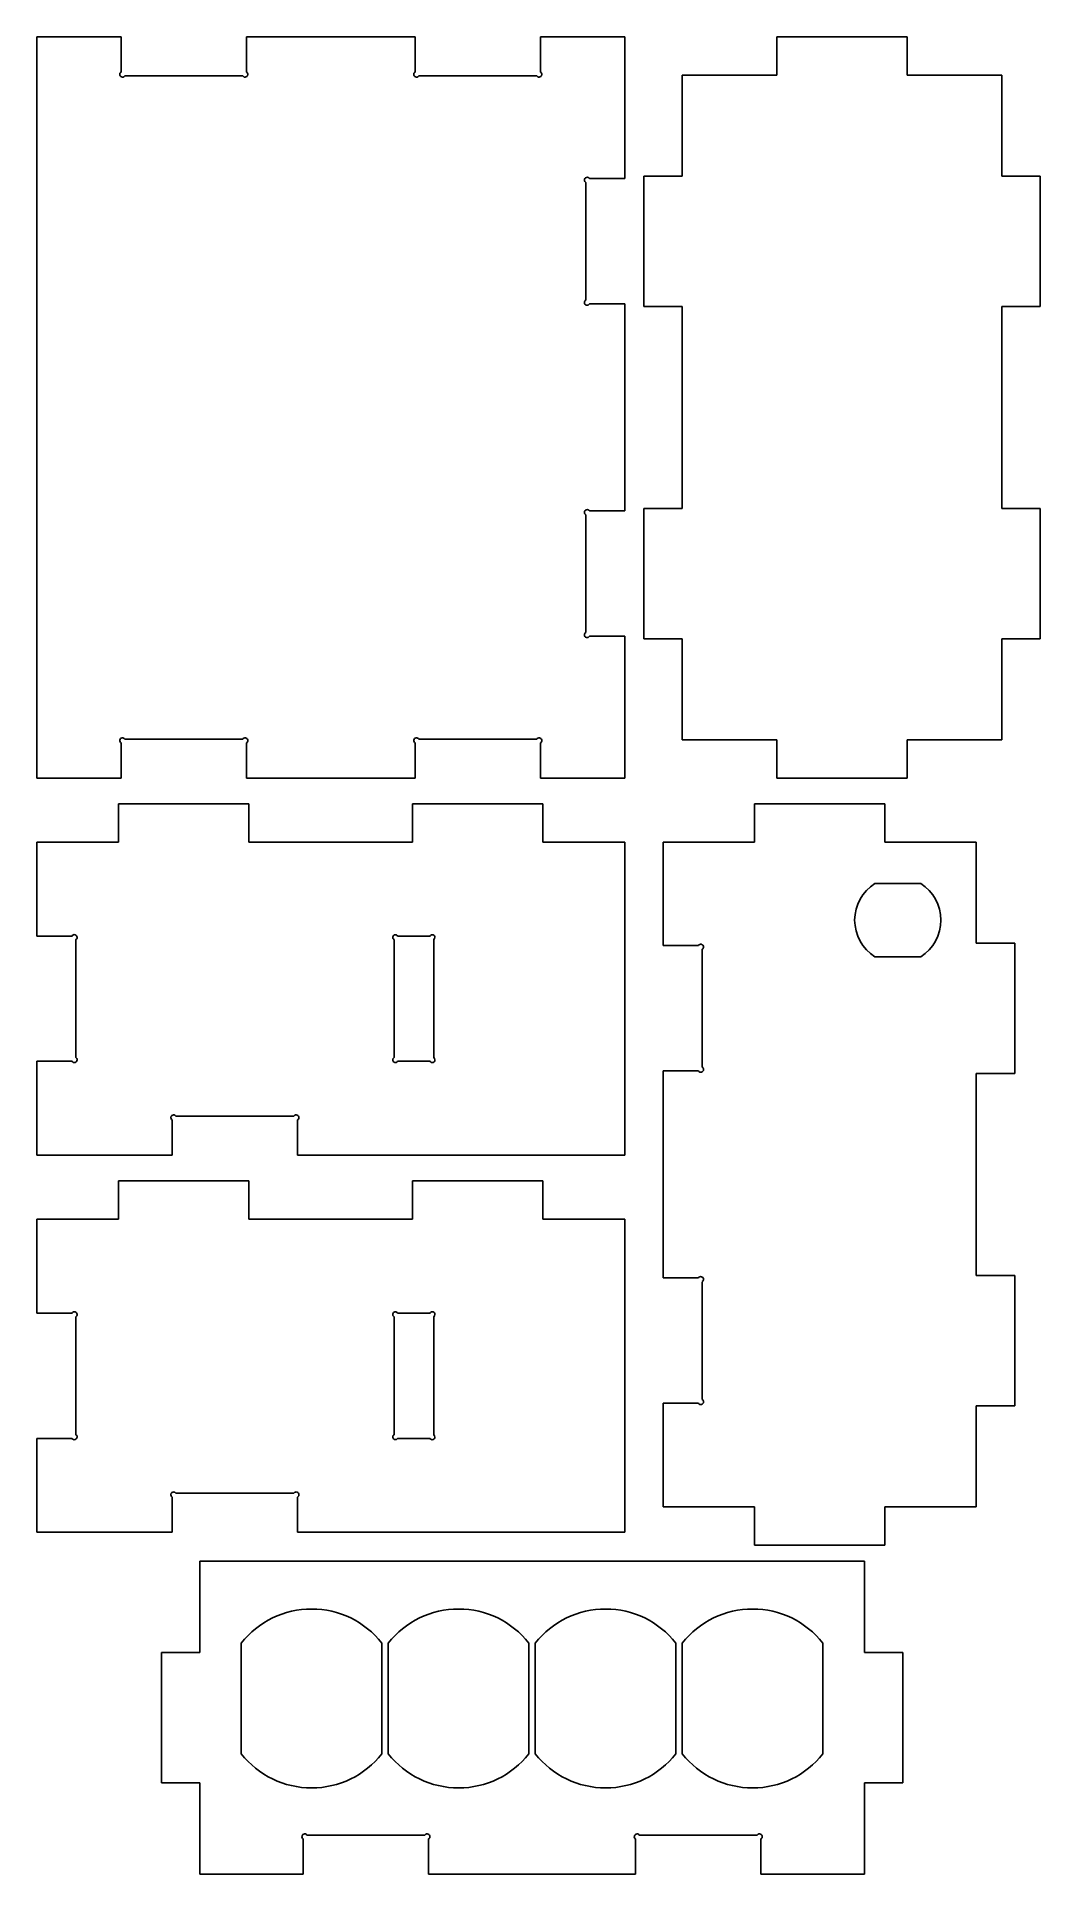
# Model space of a CAD drawing. Extents: x 0 to 157, y 80 to 368.
import ezdxf

# ---------------------------------------------------------------- set-up
doc = ezdxf.new("R2010")
doc.units = 0
for name, color, linetype in [('Shape2DView', 7, 'CONTINUOUS'), ('Shape2DView001', 7, 'CONTINUOUS'), ('Shape2DView002', 7, 'CONTINUOUS'), ('Shape2DView003', 7, 'CONTINUOUS'), ('Shape2DView004', 7, 'CONTINUOUS'), ('Shape2DView005', 7, 'CONTINUOUS')]:
    doc.layers.add(name, color=color, linetype=linetype)

msp = doc.modelspace()

# ---------------------------------------------------------------- linework, layer by layer
at = {"layer": 'Shape2DView'}
for p, q in [((129.5, 129.5), (25.5, 129.5)), ((25.5, 129.5), (25.5, 115.2)), ((129.5, 115.2), (129.5, 129.5)), ((25.5, 115.2), (19.5, 115.2)), ((19.5, 94.8), (19.5, 115.2)), ((32, 116.66), (32, 99.3397)), ((54, 116.66), (54, 99.3397)), ((55, 116.66), (55, 99.3397)), ((77, 116.66), (77, 99.3397)), ((78, 116.66), (78, 99.3397)), ((100, 116.66), (100, 99.3397)), ((101, 116.66), (101, 99.3397)), ((123, 116.66), (123, 99.3397)), ((129.5, 115.2), (135.5, 115.2)), ((135.5, 115.2), (135.5, 94.8)), ((25.5, 94.8), (19.5, 94.8)), ((25.5, 94.8), (25.5, 80.5)), ((129.5, 80.5), (129.5, 94.8)), ((129.5, 94.8), (135.5, 94.8)), ((60.7172, 86.6), (42.2828, 86.6)), ((112.717, 86.6), (94.2828, 86.6)), ((41.7, 80.5), (41.7, 86.0172)), ((61.3, 80.5), (61.3, 86.0172)), ((93.7, 80.5), (93.7, 86.0172)), ((113.3, 80.5), (113.3, 86.0172)), ((25.5, 80.5), (41.7, 80.5)), ((61.3, 80.5), (93.7, 80.5)), ((113.3, 80.5), (129.5, 80.5))]:
    msp.add_line(p, q, dxfattribs=at)
for centre, radius, start, end in [((43, 108), 14, 38.2132, 141.787), ((66, 108), 14, 38.2132, 141.787), ((89, 108), 14, 38.2132, 141.787), ((112, 108), 14, 38.2132, 141.787), ((43, 108), 14, -141.787, -38.2132), ((66, 108), 14, -141.787, -38.2132), ((89, 108), 14, -141.787, -38.2132), ((112, 108), 14, -141.787, -38.2132), ((41.9133, 86.3867), 0.4267, 90, -120), ((41.9133, 86.3867), 0.4267, 30, 90), ((61.0867, 86.3867), 0.4267, 90, 150), ((61.0867, 86.3867), 0.4267, -60, 90), ((93.9133, 86.3867), 0.4267, 90, -120), ((93.9133, 86.3867), 0.4267, 30, 90), ((113.087, 86.3867), 0.4267, 90, 150), ((113.087, 86.3867), 0.4267, -60, 90)]:
    msp.add_arc(centre, radius, start, end, dxfattribs=at)
at = {"layer": 'Shape2DView001'}
for p, q in [((33.2, 189), (12.8, 189)), ((12.8, 183), (12.8, 189)), ((33.2, 183), (33.2, 189)), ((79.2, 189), (58.8, 189)), ((58.8, 183), (58.8, 189)), ((79.2, 183), (79.2, 189)), ((0, 183), (12.8, 183)), ((0, 168.3), (0, 183)), ((33.2, 183), (58.8, 183)), ((79.2, 183), (92, 183)), ((92, 183), (92, 134)), ((0, 168.3), (5.5172, 168.3)), ((6.1, 149.283), (6.1, 167.717)), ((55.9, 149.265), (55.9, 167.735)), ((56.4646, 168.3), (61.5354, 168.3)), ((62.1, 149.265), (62.1, 167.735)), ((0, 134), (0, 148.7)), ((0, 148.7), (5.5172, 148.7)), ((56.4646, 148.7), (61.5354, 148.7)), ((21.2, 134), (21.2, 139.517)), ((40.2172, 140.1), (21.7828, 140.1)), ((40.8, 134), (40.8, 139.517)), ((21.2, 134), (0, 134)), ((92, 134), (40.8, 134))]:
    msp.add_line(p, q, dxfattribs=at)
for centre, radius, start, end in [((5.8867, 168.087), 0.4267, 0, 150), ((5.8867, 168.087), 0.4267, -60, 0), ((56.1067, 168.093), 0.4133, 30, -120), ((61.8933, 168.093), 0.4133, 0, 150), ((61.8933, 168.093), 0.4133, -60, 0), ((5.8867, 148.913), 0.4267, -150, 0), ((5.8867, 148.913), 0.4267, 0, 60), ((56.1067, 148.907), 0.4133, 120, -30), ((61.8933, 148.907), 0.4133, -150, 0), ((61.8933, 148.907), 0.4133, 0, 60), ((21.4133, 139.887), 0.4267, 90, -120), ((21.4133, 139.887), 0.4267, 30, 90), ((40.5867, 139.887), 0.4267, 90, 150), ((40.5867, 139.887), 0.4267, -60, 90)]:
    msp.add_arc(centre, radius, start, end, dxfattribs=at)
at = {"layer": 'Shape2DView002'}
for p, q in [((33.2, 248), (12.8, 248)), ((12.8, 242), (12.8, 248)), ((33.2, 242), (33.2, 248)), ((79.2, 248), (58.8, 248)), ((58.8, 242), (58.8, 248)), ((79.2, 242), (79.2, 248)), ((0, 242), (12.8, 242)), ((0, 227.3), (0, 242)), ((33.2, 242), (58.8, 242)), ((79.2, 242), (92, 242)), ((92, 242), (92, 193)), ((0, 227.3), (5.5172, 227.3)), ((56.4646, 227.3), (61.5354, 227.3)), ((6.1, 226.717), (6.1, 208.283)), ((55.9, 226.735), (55.9, 208.265)), ((62.1, 226.735), (62.1, 208.265)), ((0, 193), (0, 207.7)), ((0, 207.7), (5.5172, 207.7)), ((56.4646, 207.7), (61.5354, 207.7)), ((21.2, 193), (21.2, 198.517)), ((21.7828, 199.1), (40.2172, 199.1)), ((40.8, 193), (40.8, 198.517)), ((21.2, 193), (0, 193)), ((92, 193), (40.8, 193))]:
    msp.add_line(p, q, dxfattribs=at)
for centre, radius, start, end in [((5.8867, 227.087), 0.4267, 0, 150), ((56.1067, 227.093), 0.4133, 30, -120), ((61.8933, 227.093), 0.4133, 0, 150), ((5.8867, 227.087), 0.4267, -60, 0), ((61.8933, 227.093), 0.4133, -60, 0), ((5.8867, 207.913), 0.4267, -150, 0), ((5.8867, 207.913), 0.4267, 0, 60), ((56.1067, 207.907), 0.4133, 120, -30), ((61.8933, 207.907), 0.4133, -150, 0), ((61.8933, 207.907), 0.4133, 0, 60), ((21.4133, 198.887), 0.4267, 90, -120), ((21.4133, 198.887), 0.4267, 30, 90), ((40.5867, 198.887), 0.4267, 90, 150), ((40.5867, 198.887), 0.4267, -60, 90)]:
    msp.add_arc(centre, radius, start, end, dxfattribs=at)
at = {"layer": 'Shape2DView003'}
for p, q in [((112.3, 248), (132.7, 248)), ((112.3, 242), (112.3, 248)), ((132.7, 242), (132.7, 248)), ((112.3, 242), (98, 242)), ((98, 242), (98, 225.8)), ((147, 242), (132.7, 242)), ((147, 226.2), (147, 242)), ((138.311, 235.503), (131.123, 235.503)), ((98, 225.8), (103.517, 225.8)), ((104.1, 225.217), (104.1, 206.783)), ((147, 226.2), (153, 226.2)), ((153, 226.2), (153, 205.8)), ((138.311, 224.065), (131.123, 224.065)), ((98, 206.2), (103.517, 206.2)), ((98, 206.2), (98, 173.8)), ((147, 174.2), (147, 205.8)), ((147, 205.8), (153, 205.8)), ((98, 173.8), (103.517, 173.8)), ((104.1, 173.217), (104.1, 154.783)), ((147, 174.2), (153, 174.2)), ((153, 174.2), (153, 153.8)), ((98, 154.2), (98, 138)), ((98, 154.2), (103.517, 154.2)), ((147, 138), (147, 153.8)), ((147, 153.8), (153, 153.8)), ((98, 138), (112.3, 138)), ((112.3, 138), (112.3, 132)), ((132.7, 138), (132.7, 132)), ((132.7, 138), (147, 138)), ((132.7, 132), (112.3, 132))]:
    msp.add_line(p, q, dxfattribs=at)
for centre, radius, start, end in [((134.717, 229.784), 6.7547, 122.147, -122.147), ((134.717, 229.784), 6.7547, -57.853, 57.853), ((103.887, 225.587), 0.4267, 0, 150), ((103.887, 225.587), 0.4267, -60, 0), ((103.887, 206.413), 0.4267, -150, 0), ((103.887, 206.413), 0.4267, 0, 60), ((103.887, 173.587), 0.4267, 0, 150), ((103.887, 173.587), 0.4267, -60, 0), ((103.887, 154.413), 0.4267, -150, 0), ((103.887, 154.413), 0.4267, 0, 60)]:
    msp.add_arc(centre, radius, start, end, dxfattribs=at)
at = {"layer": 'Shape2DView004'}
for p, q in [((0, 368), (0, 252)), ((13.2, 368), (0, 368)), ((13.2, 368), (13.2, 362.483)), ((32.8, 368), (32.8, 362.483)), ((59.2, 368), (32.8, 368)), ((59.2, 368), (59.2, 362.483)), ((78.8, 368), (78.8, 362.483)), ((92, 368), (78.8, 368)), ((92, 345.8), (92, 368)), ((13.7828, 361.9), (32.2172, 361.9)), ((59.7828, 361.9), (78.2172, 361.9)), ((85.9, 345.217), (85.9, 326.783)), ((92, 345.8), (86.4828, 345.8)), ((92, 326.2), (86.4828, 326.2)), ((92, 293.8), (92, 326.2)), ((92, 293.8), (86.4828, 293.8)), ((85.9, 293.217), (85.9, 274.783)), ((92, 274.2), (86.4828, 274.2)), ((92, 252), (92, 274.2)), ((13.2, 257.517), (13.2, 252)), ((13.7828, 258.1), (32.2172, 258.1)), ((32.8, 257.517), (32.8, 252)), ((59.2, 257.517), (59.2, 252)), ((59.7828, 258.1), (78.2172, 258.1)), ((78.8, 257.517), (78.8, 252)), ((0, 252), (13.2, 252)), ((32.8, 252), (59.2, 252)), ((78.8, 252), (92, 252))]:
    msp.add_line(p, q, dxfattribs=at)
for centre, start, end in [((13.4133, 362.113), 120, -90), ((32.5867, 362.113), -90, 60), ((59.4133, 362.113), 120, -90), ((78.5867, 362.113), -90, 60), ((13.4133, 362.113), -90, -30), ((32.5867, 362.113), -150, -90), ((59.4133, 362.113), -90, -30), ((78.5867, 362.113), -150, -90), ((86.1133, 345.587), 30, 180), ((86.1133, 345.587), 180, -120), ((86.1133, 326.413), 120, 180), ((86.1133, 326.413), 180, -30), ((86.1133, 293.587), 30, 180), ((86.1133, 293.587), 180, -120), ((86.1133, 274.413), 120, 180), ((86.1133, 274.413), 180, -30), ((13.4133, 257.887), 30, -120), ((32.5867, 257.887), -60, 150), ((59.4133, 257.887), 30, -120), ((78.5867, 257.887), -60, 150)]:
    msp.add_arc(centre, 0.4267, start, end, dxfattribs=at)
at = {"layer": 'Shape2DView005'}
for p, q in [((115.8, 368), (136.2, 368)), ((115.8, 362), (115.8, 368)), ((136.2, 362), (136.2, 368)), ((101, 362), (101, 346.2)), ((115.8, 362), (101, 362)), ((151, 362), (136.2, 362)), ((151, 346.2), (151, 362)), ((101, 346.2), (95, 346.2)), ((95, 325.8), (95, 346.2)), ((151, 346.2), (157, 346.2)), ((157, 346.2), (157, 325.8)), ((101, 325.8), (95, 325.8)), ((101, 325.8), (101, 294.2)), ((151, 294.2), (151, 325.8)), ((151, 325.8), (157, 325.8)), ((101, 294.2), (95, 294.2)), ((95, 273.8), (95, 294.2)), ((151, 294.2), (157, 294.2)), ((157, 294.2), (157, 273.8)), ((101, 273.8), (95, 273.8)), ((101, 273.8), (101, 258)), ((151, 258), (151, 273.8)), ((151, 273.8), (157, 273.8)), ((101, 258), (115.8, 258)), ((115.8, 258), (115.8, 252)), ((136.2, 258), (151, 258)), ((136.2, 258), (136.2, 252)), ((136.2, 252), (115.8, 252))]:
    msp.add_line(p, q, dxfattribs=at)

doc.saveas('drawing.dxf')
